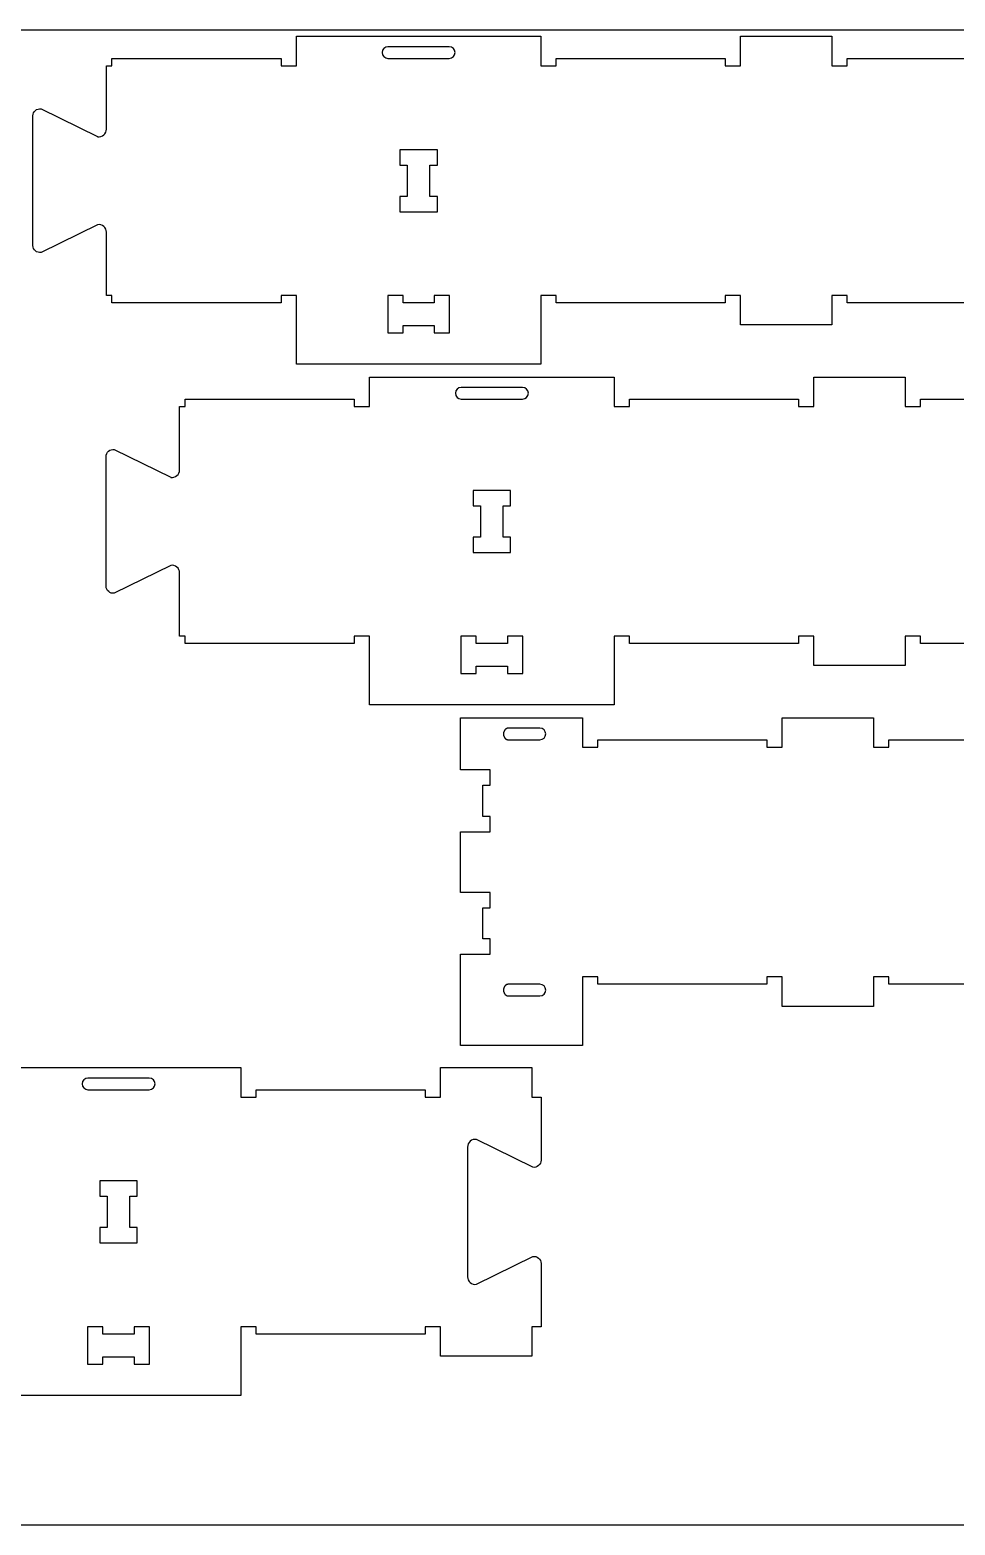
# Model space of a CAD drawing. Extents: x 0 to 4485, y 0 to 10771.
# Drawn here: x 837 to 1592, y 3029 to 4249 of the extents above; entities that cross this region are included whole.
import ezdxf

# ---------------------------------------------------------------- set-up
doc = ezdxf.new("R2010")
doc.units = 0
for name, color, linetype in [('0_SHEET_SPRUCEPLY_2440X122', 1, 'CONTINUOUS'), ('3_ANYTOOL_CUTTHROUGH_INSID', 4, 'CONTINUOUS'), ('4_ANYTOOL_CUTTHROUGH_OUTSI', 5, 'CONTINUOUS')]:
    doc.layers.add(name, color=color, linetype=linetype)

msp = doc.modelspace()

# ---------------------------------------------------------------- linework, layer by layer
at = {"layer": '0_SHEET_SPRUCEPLY_2440X122'}
msp.add_lwpolyline([(2737.9, 4249.4), (2737.9, 3029.4), (297.9, 3029.4), (297.9, 4249.4)], close=True, dxfattribs=at)
at = {"layer": '3_ANYTOOL_CUTTHROUGH_INSID', "color": 4}
for points in [[(1178.9, 4235.7), (1128.9, 4235.7, 1), (1128.9, 4226.2), (1178.9, 4226.2, 1)], [(1238.7, 3957.7), (1188.7, 3957.7, 1), (1188.7, 3948.2), (1238.7, 3948.2, 1)], [(1252.9, 3679.7), (1227.2, 3679.7), (1227.1, 3679.7), (1227, 3679.7), (1226.9, 3679.7), (1226.8, 3679.7), (1226.7, 3679.6), (1226.6, 3679.6), (1226.5, 3679.6), (1226.4, 3679.6), (1226.3, 3679.6), (1226.2, 3679.5), (1226.1, 3679.5), (1226, 3679.5), (1225.9, 3679.4), (1225.8, 3679.4), (1225.7, 3679.4), (1225.7, 3679.3), (1225.6, 3679.3), (1225.5, 3679.2), (1225.4, 3679.2), (1225.3, 3679.1), (1225.2, 3679.1), (1225.1, 3679), (1225, 3678.9), (1224.9, 3678.9), (1224.8, 3678.8), (1224.8, 3678.7), (1224.7, 3678.6), (1224.6, 3678.6), (1224.5, 3678.5), (1224.4, 3678.4), (1224.4, 3678.3), (1224.3, 3678.2), (1224.2, 3678.1), (1224.2, 3678.1), (1224.1, 3678), (1224, 3677.9), (1224, 3677.8), (1223.9, 3677.7), (1223.9, 3677.6), (1223.8, 3677.5), (1223.7, 3677.4), (1223.7, 3677.3), (1223.7, 3677.2), (1223.6, 3677.1), (1223.6, 3677), (1223.5, 3676.9), (1223.5, 3676.7), (1223.5, 3676.6), (1223.4, 3676.5), (1223.4, 3676.4), (1223.4, 3676.3), (1223.3, 3676.2), (1223.3, 3676.1), (1223.3, 3676), (1223.3, 3675.9), (1223.3, 3675.8), (1223.2, 3675.7), (1223.2, 3675.6), (1223.2, 3675.5), (1223.2, 3675.3), (1223.2, 3675.2), (1223.2, 3675.1), (1223.2, 3675), (1223.2, 3674.9), (1223.2, 3674.8), (1223.2, 3674.7), (1223.2, 3674.6), (1223.2, 3674.5), (1223.2, 3674.4), (1223.2, 3674.3), (1223.2, 3674.2), (1223.3, 3674.1), (1223.3, 3674), (1223.3, 3673.9), (1223.3, 3673.7), (1223.3, 3673.6), (1223.4, 3673.5), (1223.4, 3673.4), (1223.4, 3673.3), (1223.5, 3673.2), (1223.5, 3673.1), (1223.5, 3673), (1223.6, 3672.9), (1223.6, 3672.8), (1223.7, 3672.7), (1223.7, 3672.6), (1223.7, 3672.5), (1223.8, 3672.4), (1223.9, 3672.3), (1223.9, 3672.2), (1224, 3672.1), (1224, 3672), (1224.1, 3671.9), (1224.2, 3671.8), (1224.2, 3671.7), (1224.3, 3671.6), (1224.4, 3671.5), (1224.4, 3671.4), (1224.5, 3671.4), (1224.6, 3671.3), (1224.7, 3671.2), (1224.8, 3671.1), (1224.8, 3671.1), (1224.9, 3671), (1225, 3670.9), (1225.1, 3670.9), (1225.2, 3670.8), (1225.3, 3670.7), (1225.4, 3670.7), (1225.5, 3670.6), (1225.6, 3670.6), (1225.7, 3670.5), (1225.7, 3670.5), (1225.8, 3670.4), (1225.9, 3670.4), (1226, 3670.4), (1226.1, 3670.3), (1226.2, 3670.3), (1226.3, 3670.3), (1226.4, 3670.3), (1226.5, 3670.2), (1226.6, 3670.2), (1226.7, 3670.2), (1226.8, 3670.2), (1226.9, 3670.2), (1227, 3670.2), (1227.1, 3670.2), (1227.2, 3670.2), (1252.9, 3670.2, 1)], [(1252.9, 3461.2, 1), (1252.9, 3470.7), (1227.2, 3470.7), (1227.1, 3470.7), (1227, 3470.7), (1226.9, 3470.7), (1226.8, 3470.7), (1226.7, 3470.6), (1226.6, 3470.6), (1226.5, 3470.6), (1226.4, 3470.6), (1226.3, 3470.6), (1226.2, 3470.5), (1226.1, 3470.5), (1226, 3470.5), (1225.9, 3470.4), (1225.8, 3470.4), (1225.7, 3470.4), (1225.7, 3470.3), (1225.6, 3470.3), (1225.5, 3470.2), (1225.4, 3470.2), (1225.3, 3470.1), (1225.2, 3470.1), (1225.1, 3470), (1225, 3469.9), (1224.9, 3469.9), (1224.8, 3469.8), (1224.8, 3469.7), (1224.7, 3469.6), (1224.6, 3469.6), (1224.5, 3469.5), (1224.4, 3469.4), (1224.4, 3469.3), (1224.3, 3469.2), (1224.2, 3469.1), (1224.2, 3469.1), (1224.1, 3469), (1224, 3468.9), (1224, 3468.8), (1223.9, 3468.7), (1223.9, 3468.6), (1223.8, 3468.5), (1223.7, 3468.4), (1223.7, 3468.3), (1223.7, 3468.2), (1223.6, 3468.1), (1223.6, 3468), (1223.5, 3467.9), (1223.5, 3467.7), (1223.5, 3467.6), (1223.4, 3467.5), (1223.4, 3467.4), (1223.4, 3467.3), (1223.3, 3467.2), (1223.3, 3467.1), (1223.3, 3467), (1223.3, 3466.9), (1223.3, 3466.8), (1223.2, 3466.7), (1223.2, 3466.6), (1223.2, 3466.5), (1223.2, 3466.3), (1223.2, 3466.2), (1223.2, 3466.1), (1223.2, 3466), (1223.2, 3465.9), (1223.2, 3465.8), (1223.2, 3465.7), (1223.2, 3465.6), (1223.2, 3465.5), (1223.2, 3465.4), (1223.2, 3465.3), (1223.2, 3465.2), (1223.3, 3465.1), (1223.3, 3465), (1223.3, 3464.9), (1223.3, 3464.7), (1223.3, 3464.6), (1223.4, 3464.5), (1223.4, 3464.4), (1223.4, 3464.3), (1223.5, 3464.2), (1223.5, 3464.1), (1223.5, 3464), (1223.6, 3463.9), (1223.6, 3463.8), (1223.7, 3463.7), (1223.7, 3463.6), (1223.7, 3463.5), (1223.8, 3463.4), (1223.9, 3463.3), (1223.9, 3463.2), (1224, 3463.1), (1224, 3463), (1224.1, 3462.9), (1224.2, 3462.8), (1224.2, 3462.7), (1224.3, 3462.6), (1224.4, 3462.5), (1224.4, 3462.4), (1224.5, 3462.4), (1224.6, 3462.3), (1224.7, 3462.2), (1224.8, 3462.1), (1224.8, 3462.1), (1224.9, 3462), (1225, 3461.9), (1225.1, 3461.9), (1225.2, 3461.8), (1225.3, 3461.7), (1225.4, 3461.7), (1225.5, 3461.6), (1225.6, 3461.6), (1225.7, 3461.5), (1225.7, 3461.5), (1225.8, 3461.4), (1225.9, 3461.4), (1226, 3461.4), (1226.1, 3461.3), (1226.2, 3461.3), (1226.3, 3461.3), (1226.4, 3461.3), (1226.5, 3461.2), (1226.6, 3461.2), (1226.7, 3461.2), (1226.8, 3461.2), (1226.9, 3461.2), (1227, 3461.2), (1227.1, 3461.2), (1227.2, 3461.2)], [(934.1, 3394.2), (884.1, 3394.2, 1), (884.1, 3384.7), (934.1, 3384.7, 1)]]:
    msp.add_lwpolyline(points, format="xyb", close=True, dxfattribs=at)
for points in [[(1163.2, 4113.6), (1163.2, 4139.1), (1169.2, 4139.1), (1169.2, 4151.6), (1138.7, 4151.6), (1138.7, 4139.1), (1144.7, 4139.1), (1144.7, 4113.6), (1138.7, 4113.6), (1138.7, 4101.1), (1169.2, 4101.1), (1169.2, 4113.6)], [(1141.2, 4008.2), (1166.7, 4008.2), (1166.7, 4002.2), (1179.2, 4002.2), (1179.2, 4032.7), (1166.7, 4032.7), (1166.7, 4026.7), (1141.2, 4026.7), (1141.2, 4032.7), (1128.7, 4032.7), (1128.7, 4002.2), (1141.2, 4002.2)], [(1222.9, 3835.6), (1222.9, 3861.1), (1228.9, 3861.1), (1228.9, 3873.6), (1198.4, 3873.6), (1198.4, 3861.1), (1204.4, 3861.1), (1204.4, 3835.6), (1198.4, 3835.6), (1198.4, 3823.1), (1228.9, 3823.1), (1228.9, 3835.6)], [(1200.9, 3730.2), (1226.4, 3730.2), (1226.4, 3724.2), (1238.9, 3724.2), (1238.9, 3754.7), (1226.4, 3754.7), (1226.4, 3748.7), (1200.9, 3748.7), (1200.9, 3754.7), (1188.4, 3754.7), (1188.4, 3724.2), (1200.9, 3724.2)], [(918.3, 3272.2), (918.3, 3297.7), (924.3, 3297.7), (924.3, 3310.2), (893.8, 3310.2), (893.8, 3297.7), (899.8, 3297.7), (899.8, 3272.2), (893.8, 3272.2), (893.8, 3259.7), (924.3, 3259.7), (924.3, 3272.2)], [(896.3, 3166.7), (921.8, 3166.7), (921.8, 3160.7), (934.3, 3160.7), (934.3, 3191.2), (921.8, 3191.2), (921.8, 3185.2), (896.3, 3185.2), (896.3, 3191.2), (883.8, 3191.2), (883.8, 3160.7), (896.3, 3160.7)]]:
    msp.add_lwpolyline(points, close=True, dxfattribs=at)
at = {"layer": '4_ANYTOOL_CUTTHROUGH_OUTSI', "color": 5}
for points in [[(1641.7, 4026.7), (1503.7, 4026.7), (1503.7, 4032.7), (1491.2, 4032.7), (1491.2, 4008.7), (1416.7, 4008.7), (1416.7, 4032.7), (1404.2, 4032.7), (1404.2, 4026.7), (1266.2, 4026.7), (1266.2, 4032.7), (1253.7, 4032.7), (1253.7, 3976.7), (1054.2, 3976.7), (1054.2, 4032.7), (1041.7, 4032.7), (1041.7, 4026.7), (903.7, 4026.7), (903.7, 4032.7), (899.2, 4032.7), (899.2, 4084.3), (899.2, 4084.3, 0.463455), (891.9, 4090.5), (891.9, 4090.5), (891.8, 4090.5), (845.8, 4067.8), (845.8, 4067.8, -0.218803), (841.2, 4069.1, -0.220464), (839.2, 4073.5), (839.2, 4179.3, -0.461531), (845.8, 4185), (891.8, 4162.4), (891.9, 4162.3), (891.9, 4162.3), (891.9, 4162.3, 0.220464), (897, 4163.7, 0.220464), (899.2, 4168.5), (899.2, 4220.2), (903.7, 4220.2), (903.7, 4226.2), (1041.7, 4226.2), (1041.7, 4226.2), (1041.7, 4220.2), (1054.2, 4220.2), (1054.2, 4244.2), (1253.7, 4244.2), (1253.7, 4220.2), (1266.2, 4220.2), (1266.2, 4226.2), (1404.2, 4226.2), (1404.2, 4220.2), (1416.7, 4220.2), (1416.7, 4244.2), (1491.2, 4244.2), (1491.2, 4220.2), (1503.7, 4220.2), (1503.7, 4226.2), (1641.7, 4226.2)], [(1701.4, 3748.7), (1563.4, 3748.7), (1563.4, 3754.7), (1550.9, 3754.7), (1550.9, 3730.7), (1476.4, 3730.7), (1476.4, 3754.7), (1463.9, 3754.7), (1463.9, 3748.7), (1325.9, 3748.7), (1325.9, 3754.7), (1313.4, 3754.7), (1313.4, 3698.7), (1113.9, 3698.7), (1113.9, 3754.7), (1101.4, 3754.7), (1101.4, 3748.7), (963.4, 3748.7), (963.4, 3754.7), (958.9, 3754.7), (958.9, 3806.3), (958.9, 3806.3, 0.463455), (951.6, 3812.5), (951.6, 3812.5), (951.6, 3812.5), (905.6, 3789.8), (905.6, 3789.8, -0.218803), (901, 3791.1, -0.220464), (898.9, 3795.5), (898.9, 3901.3, -0.461531), (905.6, 3907), (951.6, 3884.4), (951.6, 3884.3), (951.6, 3884.3), (951.6, 3884.3, 0.463455), (958.9, 3890.5), (958.9, 3942.2), (963.4, 3942.2), (963.4, 3948.2), (1101.4, 3948.2), (1101.4, 3942.2), (1113.9, 3942.2), (1113.9, 3966.2), (1313.4, 3966.2), (1313.4, 3942.2), (1325.9, 3942.2), (1325.9, 3948.2), (1463.9, 3948.2), (1463.9, 3942.2), (1476.4, 3942.2), (1476.4, 3966.2), (1550.9, 3966.2), (1550.9, 3942.2), (1563.4, 3942.2), (1563.4, 3948.2), (1701.4, 3948.2)], [(809.3, 3402.7), (1008.8, 3402.7), (1008.8, 3378.7), (1021.1, 3378.7), (1021.3, 3378.7), (1021.3, 3384.7), (1159.3, 3384.7), (1159.3, 3378.7), (1171.8, 3378.7), (1171.8, 3402.7), (1246.3, 3402.7), (1246.3, 3378.7), (1253.8, 3378.7), (1253.8, 3327.1), (1253.8, 3327.1, -0.461531), (1247.1, 3321.4), (1201.2, 3344.1), (1201.1, 3344.1), (1201.1, 3344.1), (1201.1, 3344.1, 0.463455), (1193.8, 3337.9), (1193.8, 3232.1, 0.220464), (1196, 3227.3, 0.220464), (1201.1, 3225.9), (1201.1, 3225.9), (1201.2, 3225.9), (1247.1, 3248.6), (1247.1, 3248.6, -0.461531), (1253.8, 3242.9), (1253.8, 3191.2), (1246.3, 3191.2), (1246.3, 3167.2), (1171.8, 3167.2), (1171.8, 3191.2), (1159.3, 3191.2), (1159.3, 3185.2), (1021.3, 3185.2), (1021.3, 3191.2), (1021.1, 3191.2), (1008.8, 3191.2), (1008.8, 3191), (1008.8, 3135.2), (809.3, 3135.2)]]:
    msp.add_lwpolyline(points, format="xyb", dxfattribs=at)
msp.add_lwpolyline([(1675.7, 3470.7), (1537.7, 3470.7), (1537.7, 3476.7), (1525.2, 3476.7), (1525.2, 3452.7), (1450.7, 3452.7), (1450.7, 3476.7), (1438.2, 3476.7), (1438.2, 3470.7), (1300.2, 3470.7), (1300.2, 3470.7), (1300.2, 3476.7), (1287.7, 3476.7), (1287.7, 3420.7), (1188.2, 3420.7), (1188.2, 3495.2), (1212.2, 3495.2), (1212.2, 3507.7), (1206.2, 3507.7), (1206.2, 3533.2), (1212.2, 3533.2), (1212.2, 3545.7), (1188.2, 3545.7), (1188.2, 3595.2), (1212.2, 3595.2), (1212.2, 3607.7), (1206.2, 3607.7), (1206.2, 3633.2), (1212.2, 3633.2), (1212.2, 3645.7), (1188.2, 3645.7), (1188.2, 3688.2), (1287.7, 3688.2), (1287.7, 3664.2), (1300.2, 3664.2), (1300.2, 3670.2), (1438.2, 3670.2), (1438.2, 3664.2), (1450.7, 3664.2), (1450.7, 3688.2), (1525.2, 3688.2), (1525.2, 3664.2), (1537.7, 3664.2), (1537.7, 3670.2), (1675.7, 3670.2)], dxfattribs=at)

doc.saveas('drawing.dxf')
